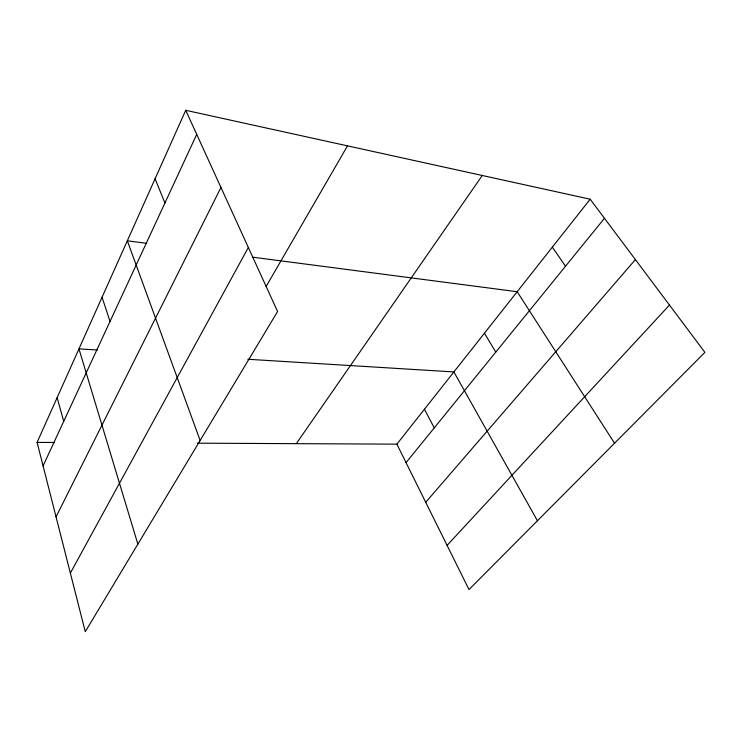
<?xml version="1.0" encoding="UTF-8"?>
<svg xmlns="http://www.w3.org/2000/svg" width="742" height="742" viewBox="0 0 742 742"><rect width="100%" height="100%" fill="white"/><g stroke="black" fill="none" stroke-linecap="round" stroke-linejoin="round"><path stroke-width="1.11" d="M185.723 110.298L277.582 311.529L85.274 631.702L37.1 442.399L185.723 110.298L590.178 199.208L704.9 352.357L469.009 589.565L396.887 444.152L197.196 443.178M43.082 465.893L196.723 134.395M56.049 516.859L220.958 187.503M70.36 573.102L248.338 247.466M266.063 286.588L347.506 145.868M296.299 443.66L482.272 175.492M396.887 444.152L590.178 199.208M406.05 462.628L604.461 218.278M425.713 502.278L635.402 259.589M447.092 545.379L669.479 305.073M37.1 442.399L54.277 442.482M97.452 350.011L78.958 348.879L137.864 544.155M247.819 359.258L453.881 371.937L537.44 520.754M146.638 243.311L127.327 240.788L200.136 440.47M252.456 257.14L517.183 291.717L614.543 443.224M552.336 247.169L565.525 266.23M484.443 333.204L495.786 352.116M424.443 409.241L434.265 427.884M155.087 178.757L164.919 203.002M102.053 297.254L110.039 321.416M57.143 397.619L63.71 421.382"/></g></svg>
